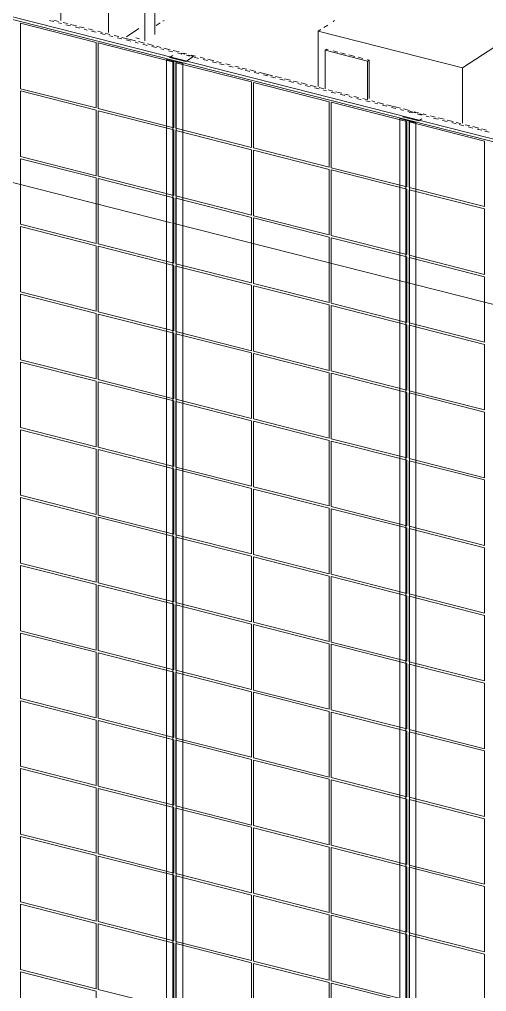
# Paper-space layout '02 Building 3D Model' of a CAD drawing. Header units: millimetres. Extents: x 5 to 415, y 7 to 290.
# Drawn here: x 89.1 to 118.8, y 133.4 to 195.2 of the extents above; entities that cross this region are included whole.
import ezdxf

# ---------------------------------------------------------------- set-up
doc = ezdxf.new("R2010")
doc.units = ezdxf.units.MM
doc.layers.add('MODEL_3D_VIEW', color=7, linetype='Continuous', lineweight=9)

# ---------------------------------------------------------------- blocks, each defined once
blk = doc.blocks.new('SHEET_02_BUILDING_3D')
at = {"layer": 'MODEL_3D_VIEW', "lineweight": 9}
for p, q in [((26.737, 211.131), (139.139, 182.563)), ((138.954, 182.442), (26.744, 210.961)), ((97.707, 194.277), (97.707, 204.685)), ((97.067, 193.861), (97.067, 204.268)), ((94.755, 200.351), (94.755, 194.397)), ((91.726, 195.15), (91.726, 198.379)), ((93.969, 193.765), (89.166, 194.986)), ((89.166, 194.986), (89.166, 190.824)), ((91.289, 195.09), (91.002, 195.163)), ((91.294, 195.18), (91.581, 195.107)), ((91.768, 194.968), (91.576, 195.017)), ((91.869, 195.034), (92.156, 194.961)), ((92.342, 194.822), (92.055, 194.895)), ((92.347, 194.912), (92.73, 194.815)), ((92.916, 194.676), (92.629, 194.749)), ((92.922, 194.766), (93.209, 194.693)), ((97.788, 194.843), (98.037, 195.005)), ((98.203, 195.114), (98.286, 195.168)), ((108.689, 194.874), (108.431, 194.706)), ((109.118, 195.153), (109.032, 195.097)), ((117.244, 192.155), (121.283, 194.784)), ((93.395, 194.555), (93.204, 194.603)), ((93.496, 194.62), (93.783, 194.547)), ((93.97, 194.409), (93.682, 194.482)), ((94.071, 194.474), (94.358, 194.401)), ((94.544, 194.263), (94.257, 194.336)), ((94.549, 194.353), (94.837, 194.28)), ((95.023, 194.141), (94.831, 194.19)), ((95.124, 194.207), (95.411, 194.134)), ((95.597, 193.995), (95.31, 194.068)), ((95.602, 194.085), (96.464, 193.866)), ((95.896, 194.131), (96.687, 194.645)), ((96.499, 194.055), (96.726, 193.998)), ((108.259, 194.594), (108.087, 194.482)), ((108.087, 194.482), (117.244, 192.155)), ((108.087, 194.482), (108.087, 190.956)), ((93.969, 189.603), (93.969, 193.765)), ((98.906, 192.51), (94.103, 193.731)), ((94.103, 193.731), (94.103, 189.569)), ((96.172, 193.849), (95.884, 193.922)), ((96.65, 193.727), (96.459, 193.776)), ((96.656, 193.817), (97.039, 193.72)), ((97.225, 193.581), (96.938, 193.654)), ((97.23, 193.671), (97.613, 193.574)), ((97.799, 193.435), (97.512, 193.508)), ((97.805, 193.525), (98.092, 193.452)), ((98.278, 193.314), (98.087, 193.362)), ((98.283, 193.404), (98.666, 193.306)), ((98.853, 193.168), (98.565, 193.241)), ((98.841, 192.942), (98.639, 192.811)), ((98.639, 192.811), (99.662, 192.551)), ((98.858, 193.258), (99.241, 193.16)), ((99.427, 193.022), (99.14, 193.095)), ((99.598, 193.024), (99.371, 193.082)), ((99.528, 193.087), (99.719, 193.039)), ((99.662, 192.551), (100.167, 192.879)), ((99.906, 192.9), (99.714, 192.949)), ((100.167, 192.879), (99.826, 192.966)), ((100.007, 192.966), (100.294, 192.893)), ((100.48, 192.754), (100.193, 192.827)), ((100.581, 192.82), (100.868, 192.747)), ((108.626, 193.33), (108.525, 193.264)), ((108.525, 193.264), (111.218, 192.579)), ((108.525, 193.264), (108.525, 190.827)), ((108.726, 193.304), (108.626, 193.33)), ((109.324, 193.152), (109.025, 193.228)), ((109.823, 193.025), (109.523, 193.101)), ((110.421, 192.873), (110.022, 192.975)), ((110.92, 192.747), (110.621, 192.823)), ((99.475, 192.429), (98.452, 192.689)), ((98.452, 192.689), (98.452, 72.085)), ((99.063, 192.526), (98.847, 192.581)), ((98.847, 192.581), (98.847, 71.977)), ((98.906, 188.348), (98.906, 192.51)), ((103.844, 191.255), (99.041, 192.476)), ((99.041, 192.476), (99.041, 188.314)), ((99.063, 71.922), (99.063, 192.526)), ((99.475, 71.825), (99.475, 192.429)), ((101.055, 192.608), (100.767, 192.681)), ((101.06, 192.698), (101.443, 192.601)), ((101.629, 192.462), (101.342, 192.535)), ((101.634, 192.552), (101.922, 192.479)), ((102.108, 192.34), (101.821, 192.413)), ((102.209, 192.406), (102.496, 192.333)), ((102.682, 192.194), (102.395, 192.267)), ((102.783, 192.26), (103.07, 192.187)), ((111.218, 192.579), (111.319, 192.645)), ((111.218, 190.142), (111.218, 192.579)), ((111.319, 192.645), (111.219, 192.671)), ((111.319, 190.208), (111.319, 192.645)), ((103.257, 192.048), (102.969, 192.121)), ((103.262, 192.138), (103.549, 192.065)), ((103.735, 191.927), (103.448, 192)), ((103.741, 192.017), (104.124, 191.919)), ((104.31, 191.781), (104.023, 191.854)), ((104.315, 191.871), (105.177, 191.652)), ((104.884, 191.635), (104.597, 191.708)), ((105.363, 191.513), (105.076, 191.586)), ((105.368, 191.603), (105.751, 191.506)), ((117.244, 188.629), (117.244, 192.155)), ((103.844, 187.093), (103.844, 191.255)), ((108.781, 190), (103.979, 191.221)), ((103.979, 191.221), (103.979, 187.059)), ((105.937, 191.367), (105.65, 191.44)), ((105.943, 191.457), (106.326, 191.36)), ((106.512, 191.221), (106.225, 191.294)), ((106.517, 191.311), (106.804, 191.238)), ((106.991, 191.099), (106.799, 191.148)), ((106.996, 191.189), (107.379, 191.092)), ((107.565, 190.953), (107.278, 191.026)), ((107.57, 191.043), (107.953, 190.946)), ((89.166, 190.824), (93.969, 189.603)), ((93.969, 189.458), (89.166, 190.679)), ((89.166, 190.679), (89.166, 186.516)), ((108.14, 190.807), (107.852, 190.88)), ((108.145, 190.897), (108.432, 190.824)), ((108.618, 190.686), (108.427, 190.734)), ((108.719, 190.751), (109.006, 190.678)), ((109.193, 190.54), (108.905, 190.613)), ((109.198, 190.63), (109.581, 190.532)), ((109.767, 190.394), (109.48, 190.467)), ((109.772, 190.484), (110.06, 190.411)), ((110.347, 190.338), (110.634, 190.265)), ((108.781, 185.838), (108.781, 190)), ((113.719, 188.745), (108.916, 189.966)), ((108.916, 189.966), (108.916, 185.804)), ((110.246, 190.272), (110.054, 190.321)), ((110.82, 190.126), (110.533, 190.199)), ((110.921, 190.192), (111.209, 190.119)), ((111.395, 189.98), (111.108, 190.053)), ((111.496, 190.046), (111.687, 189.997)), ((111.874, 189.858), (111.682, 189.907)), ((111.879, 189.948), (112.262, 189.851)), ((112.448, 189.712), (112.161, 189.785)), ((112.453, 189.802), (113.315, 189.583)), ((69.636, 189.703), (98.742, 182.305)), ((93.969, 185.296), (93.969, 189.458)), ((94.103, 189.569), (98.906, 188.348)), ((98.906, 188.203), (94.103, 189.424)), ((94.103, 189.424), (94.103, 185.261)), ((113.022, 189.566), (112.735, 189.639)), ((113.501, 189.445), (113.31, 189.493)), ((113.506, 189.535), (113.889, 189.437)), ((114.076, 189.299), (113.788, 189.372)), ((113.956, 189.375), (113.855, 189.309)), ((114.297, 189.288), (113.956, 189.375)), ((114.177, 189.364), (114.464, 189.291)), ((114.65, 189.153), (114.363, 189.226)), ((114.752, 189.172), (114.525, 189.23)), ((114.751, 189.218), (114.943, 189.17)), ((115.23, 189.097), (115.517, 189.024)), ((114.288, 188.664), (113.265, 188.924)), ((113.265, 188.924), (113.265, 77.711)), ((113.451, 189.046), (114.475, 188.786)), ((113.876, 188.761), (113.66, 188.816)), ((113.66, 188.816), (113.66, 77.504)), ((113.719, 184.583), (113.719, 188.745)), ((118.657, 187.491), (113.854, 188.711)), ((113.854, 188.711), (113.854, 184.549)), ((113.876, 77.449), (113.876, 188.761)), ((114.288, 77.451), (114.288, 188.664)), ((114.475, 188.786), (114.677, 188.917)), ((115.129, 189.031), (114.937, 189.08)), ((115.703, 188.885), (115.416, 188.958)), ((115.708, 188.975), (116.091, 188.878)), ((116.278, 188.739), (115.99, 188.812)), ((116.283, 188.829), (116.666, 188.732)), ((116.852, 188.593), (116.565, 188.666)), ((116.857, 188.683), (117.145, 188.61)), ((117.331, 188.471), (117.044, 188.544)), ((117.432, 188.537), (117.719, 188.464)), ((98.906, 184.041), (98.906, 188.203)), ((99.041, 188.314), (103.844, 187.093)), ((103.844, 186.948), (99.041, 188.169)), ((99.041, 188.169), (99.041, 184.006)), ((117.905, 188.325), (117.618, 188.398)), ((117.911, 188.415), (118.293, 188.318)), ((118.48, 188.179), (118.193, 188.252)), ((118.485, 188.269), (118.772, 188.196)), ((118.958, 188.058), (118.671, 188.131)), ((118.657, 183.328), (118.657, 187.491)), ((103.844, 182.786), (103.844, 186.948)), ((103.979, 187.059), (108.781, 185.838)), ((108.781, 185.693), (103.979, 186.914)), ((103.979, 186.914), (103.979, 182.752)), ((89.166, 186.516), (93.969, 185.296)), ((93.969, 185.151), (89.166, 186.371)), ((89.166, 186.371), (89.166, 182.209)), ((108.781, 181.531), (108.781, 185.693)), ((108.916, 185.804), (113.719, 184.583)), ((113.719, 184.438), (108.916, 185.659)), ((108.916, 185.659), (108.916, 181.497)), ((93.969, 180.988), (93.969, 185.151)), ((94.103, 185.261), (98.906, 184.041)), ((98.906, 183.896), (94.103, 185.116)), ((94.103, 185.116), (94.103, 180.954)), ((113.719, 180.276), (113.719, 184.438)), ((113.854, 184.549), (118.657, 183.328)), ((118.657, 183.183), (113.854, 184.404)), ((113.854, 184.404), (113.854, 180.242)), ((98.906, 179.733), (98.906, 183.896)), ((99.041, 184.006), (103.844, 182.786)), ((103.844, 182.641), (99.041, 183.861)), ((99.041, 183.861), (99.041, 179.699)), ((118.657, 179.021), (118.657, 183.183)), ((103.844, 178.478), (103.844, 182.641)), ((103.979, 182.752), (108.781, 181.531)), ((108.781, 181.386), (103.979, 182.606)), ((103.979, 182.606), (103.979, 178.444)), ((89.166, 182.209), (93.969, 180.988)), ((93.969, 180.843), (89.166, 182.064)), ((89.166, 182.064), (89.166, 177.902)), ((98.934, 182.256), (142.88, 171.087)), ((108.781, 177.224), (108.781, 181.386)), ((108.916, 181.497), (113.719, 180.276)), ((113.719, 180.131), (108.916, 181.352)), ((108.916, 181.352), (108.916, 177.189)), ((93.969, 176.681), (93.969, 180.843)), ((94.103, 180.954), (98.906, 179.733)), ((98.906, 179.588), (94.103, 180.809)), ((94.103, 180.809), (94.103, 176.647)), ((113.719, 175.969), (113.719, 180.131)), ((113.854, 180.242), (118.657, 179.021)), ((118.657, 178.876), (113.854, 180.097)), ((113.854, 180.097), (113.854, 175.934)), ((98.906, 175.426), (98.906, 179.588)), ((99.041, 179.699), (103.844, 178.478)), ((103.844, 178.333), (99.041, 179.554)), ((99.041, 179.554), (99.041, 175.392)), ((118.657, 174.714), (118.657, 178.876)), ((103.844, 174.171), (103.844, 178.333)), ((103.979, 178.444), (108.781, 177.224)), ((108.781, 177.078), (103.979, 178.299)), ((103.979, 178.299), (103.979, 174.137)), ((89.166, 177.902), (93.969, 176.681)), ((93.969, 176.536), (89.166, 177.757)), ((89.166, 177.757), (89.166, 173.594)), ((108.781, 172.916), (108.781, 177.078)), ((108.916, 177.189), (113.719, 175.969)), ((113.719, 175.824), (108.916, 177.044)), ((108.916, 177.044), (108.916, 172.882)), ((93.969, 172.374), (93.969, 176.536)), ((94.103, 176.647), (98.906, 175.426)), ((98.906, 175.281), (94.103, 176.502)), ((94.103, 176.502), (94.103, 172.34)), ((113.719, 171.661), (113.719, 175.824)), ((113.854, 175.934), (118.657, 174.714)), ((118.657, 174.569), (113.854, 175.789)), ((113.854, 175.789), (113.854, 171.627)), ((98.906, 171.119), (98.906, 175.281)), ((99.041, 175.392), (103.844, 174.171)), ((103.844, 174.026), (99.041, 175.247)), ((99.041, 175.247), (99.041, 171.085)), ((118.657, 170.406), (118.657, 174.569)), ((103.844, 169.864), (103.844, 174.026)), ((103.979, 174.137), (108.781, 172.916)), ((108.781, 172.771), (103.979, 173.992)), ((103.979, 173.992), (103.979, 169.83)), ((89.166, 173.594), (93.969, 172.374)), ((93.969, 172.229), (89.166, 173.449)), ((89.166, 173.449), (89.166, 169.287)), ((108.781, 168.609), (108.781, 172.771)), ((108.916, 172.882), (113.719, 171.661)), ((113.719, 171.516), (108.916, 172.737)), ((108.916, 172.737), (108.916, 168.575)), ((93.969, 168.066), (93.969, 172.229)), ((94.103, 172.34), (98.906, 171.119)), ((98.906, 170.974), (94.103, 172.194)), ((94.103, 172.194), (94.103, 168.032)), ((113.719, 167.354), (113.719, 171.516)), ((113.854, 171.627), (118.657, 170.406)), ((118.657, 170.261), (113.854, 171.482)), ((113.854, 171.482), (113.854, 167.32)), ((98.906, 166.812), (98.906, 170.974)), ((99.041, 171.085), (103.844, 169.864)), ((103.844, 169.719), (99.041, 170.94)), ((99.041, 170.94), (99.041, 166.777)), ((118.657, 166.099), (118.657, 170.261)), ((103.844, 165.557), (103.844, 169.719)), ((103.979, 169.83), (108.781, 168.609)), ((108.781, 168.464), (103.979, 169.685)), ((103.979, 169.685), (103.979, 165.522)), ((89.166, 169.287), (93.969, 168.066)), ((93.969, 167.921), (89.166, 169.142)), ((89.166, 169.142), (89.166, 164.98)), ((108.781, 164.302), (108.781, 168.464)), ((108.916, 168.575), (113.719, 167.354)), ((113.719, 167.209), (108.916, 168.43)), ((108.916, 168.43), (108.916, 164.267)), ((93.969, 163.759), (93.969, 167.921)), ((94.103, 168.032), (98.906, 166.812)), ((98.906, 166.666), (94.103, 167.887)), ((94.103, 167.887), (94.103, 163.725)), ((113.719, 163.047), (113.719, 167.209)), ((113.854, 167.32), (118.657, 166.099)), ((118.657, 165.954), (113.854, 167.175)), ((113.854, 167.175), (113.854, 163.013)), ((98.906, 162.504), (98.906, 166.666)), ((99.041, 166.777), (103.844, 165.557)), ((103.844, 165.412), (99.041, 166.632)), ((99.041, 166.632), (99.041, 162.47)), ((118.657, 161.792), (118.657, 165.954)), ((103.844, 161.249), (103.844, 165.412)), ((103.979, 165.522), (108.781, 164.302)), ((108.781, 164.157), (103.979, 165.377)), ((103.979, 165.377), (103.979, 161.215)), ((89.166, 164.98), (93.969, 163.759)), ((93.969, 163.614), (89.166, 164.835)), ((89.166, 164.835), (89.166, 160.673)), ((108.781, 159.994), (108.781, 164.157)), ((108.916, 164.267), (113.719, 163.047)), ((113.719, 162.902), (108.916, 164.122)), ((108.916, 164.122), (108.916, 159.96)), ((93.969, 159.452), (93.969, 163.614)), ((94.103, 163.725), (98.906, 162.504)), ((98.906, 162.359), (94.103, 163.58)), ((94.103, 163.58), (94.103, 159.418)), ((113.719, 158.739), (113.719, 162.902)), ((113.854, 163.013), (118.657, 161.792)), ((118.657, 161.647), (113.854, 162.867)), ((113.854, 162.867), (113.854, 158.705)), ((98.906, 158.197), (98.906, 162.359)), ((99.041, 162.47), (103.844, 161.249)), ((103.844, 161.104), (99.041, 162.325)), ((99.041, 162.325), (99.041, 158.163)), ((118.657, 157.485), (118.657, 161.647)), ((89.166, 160.673), (93.969, 159.452)), ((103.844, 156.942), (103.844, 161.104)), ((103.979, 161.215), (108.781, 159.994)), ((108.781, 159.849), (103.979, 161.07)), ((103.979, 161.07), (103.979, 156.908)), ((93.969, 159.307), (89.166, 160.527)), ((89.166, 160.527), (89.166, 156.365)), ((108.781, 155.687), (108.781, 159.849)), ((108.916, 159.96), (113.719, 158.739)), ((113.719, 158.594), (108.916, 159.815)), ((108.916, 159.815), (108.916, 155.653)), ((93.969, 155.145), (93.969, 159.307)), ((94.103, 159.418), (98.906, 158.197)), ((98.906, 158.052), (94.103, 159.273)), ((94.103, 159.273), (94.103, 155.11)), ((113.719, 154.432), (113.719, 158.594)), ((113.854, 158.705), (118.657, 157.485)), ((118.657, 157.339), (113.854, 158.56)), ((113.854, 158.56), (113.854, 154.398)), ((98.906, 153.89), (98.906, 158.052)), ((99.041, 158.163), (103.844, 156.942)), ((103.844, 156.797), (99.041, 158.018)), ((99.041, 158.018), (99.041, 153.855)), ((118.657, 153.177), (118.657, 157.339)), ((89.166, 156.365), (93.969, 155.145)), ((103.844, 152.635), (103.844, 156.797)), ((103.979, 156.908), (108.781, 155.687)), ((108.781, 155.542), (103.979, 156.763)), ((103.979, 156.763), (103.979, 152.6)), ((93.969, 154.999), (89.166, 156.22)), ((89.166, 156.22), (89.166, 152.058)), ((94.103, 155.11), (98.906, 153.89)), ((108.781, 151.38), (108.781, 155.542)), ((108.916, 155.653), (113.719, 154.432)), ((113.719, 154.287), (108.916, 155.508)), ((108.916, 155.508), (108.916, 151.346)), ((93.969, 150.837), (93.969, 154.999)), ((98.906, 153.745), (94.103, 154.965)), ((94.103, 154.965), (94.103, 150.803)), ((113.719, 150.125), (113.719, 154.287)), ((113.854, 154.398), (118.657, 153.177)), ((118.657, 153.032), (113.854, 154.253)), ((113.854, 154.253), (113.854, 150.091)), ((98.906, 149.582), (98.906, 153.745)), ((99.041, 153.855), (103.844, 152.635)), ((103.844, 152.49), (99.041, 153.71)), ((99.041, 153.71), (99.041, 149.548)), ((118.657, 148.87), (118.657, 153.032)), ((89.166, 152.058), (93.969, 150.837)), ((103.844, 148.327), (103.844, 152.49)), ((103.979, 152.6), (108.781, 151.38)), ((108.781, 151.235), (103.979, 152.455)), ((103.979, 152.455), (103.979, 148.293)), ((93.969, 150.692), (89.166, 151.913)), ((89.166, 151.913), (89.166, 147.751)), ((94.103, 150.803), (98.906, 149.582)), ((108.781, 147.072), (108.781, 151.235)), ((108.916, 151.346), (113.719, 150.125)), ((113.719, 149.98), (108.916, 151.2)), ((108.916, 151.2), (108.916, 147.038)), ((93.969, 146.53), (93.969, 150.692)), ((98.906, 149.437), (94.103, 150.658)), ((94.103, 150.658), (94.103, 146.496)), ((99.041, 149.548), (103.844, 148.327)), ((113.719, 145.818), (113.719, 149.98)), ((113.854, 150.091), (118.657, 148.87)), ((118.657, 148.725), (113.854, 149.946)), ((113.854, 149.946), (113.854, 145.783)), ((98.906, 145.275), (98.906, 149.437)), ((103.844, 148.182), (99.041, 149.403)), ((99.041, 149.403), (99.041, 145.241)), ((118.657, 144.563), (118.657, 148.725)), ((89.166, 147.751), (93.969, 146.53)), ((103.844, 144.02), (103.844, 148.182)), ((103.979, 148.293), (108.781, 147.072)), ((108.781, 146.927), (103.979, 148.148)), ((103.979, 148.148), (103.979, 143.986)), ((93.969, 146.385), (89.166, 147.606)), ((89.166, 147.606), (89.166, 143.443)), ((94.103, 146.496), (98.906, 145.275)), ((108.781, 142.765), (108.781, 146.927)), ((108.916, 147.038), (113.719, 145.818)), ((113.719, 145.672), (108.916, 146.893)), ((108.916, 146.893), (108.916, 142.731)), ((93.969, 142.223), (93.969, 146.385)), ((98.906, 145.13), (94.103, 146.351)), ((94.103, 146.351), (94.103, 142.188)), ((99.041, 145.241), (103.844, 144.02)), ((113.719, 141.51), (113.719, 145.672)), ((113.854, 145.783), (118.657, 144.563)), ((118.657, 144.418), (113.854, 145.638)), ((113.854, 145.638), (113.854, 141.476)), ((98.906, 140.968), (98.906, 145.13)), ((103.844, 143.875), (99.041, 145.096)), ((99.041, 145.096), (99.041, 140.933)), ((103.979, 143.986), (108.781, 142.765)), ((118.657, 140.255), (118.657, 144.418)), ((89.166, 143.443), (93.969, 142.223)), ((103.844, 139.713), (103.844, 143.875)), ((108.781, 142.62), (103.979, 143.841)), ((103.979, 143.841), (103.979, 139.679)), ((93.969, 142.078), (89.166, 143.298)), ((89.166, 143.298), (89.166, 139.136)), ((94.103, 142.188), (98.906, 140.968)), ((108.781, 138.458), (108.781, 142.62)), ((108.916, 142.731), (113.719, 141.51)), ((113.719, 141.365), (108.916, 142.586)), ((108.916, 142.586), (108.916, 138.424)), ((93.969, 137.915), (93.969, 142.078)), ((98.906, 140.823), (94.103, 142.043)), ((94.103, 142.043), (94.103, 137.881)), ((99.041, 140.933), (103.844, 139.713)), ((113.719, 137.203), (113.719, 141.365)), ((113.854, 141.476), (118.657, 140.255)), ((118.657, 140.11), (113.854, 141.331)), ((113.854, 141.331), (113.854, 137.169)), ((98.906, 136.66), (98.906, 140.823)), ((103.844, 139.568), (99.041, 140.788)), ((99.041, 140.788), (99.041, 136.626)), ((103.979, 139.679), (108.781, 138.458)), ((118.657, 135.948), (118.657, 140.11)), ((89.166, 139.136), (93.969, 137.915)), ((103.844, 135.405), (103.844, 139.568)), ((108.781, 138.313), (103.979, 139.533)), ((103.979, 139.533), (103.979, 135.371)), ((93.969, 137.77), (89.166, 138.991)), ((89.166, 138.991), (89.166, 134.829)), ((108.916, 138.424), (113.719, 137.203)), ((94.103, 137.881), (98.906, 136.66)), ((108.781, 134.151), (108.781, 138.313)), ((113.719, 137.058), (108.916, 138.279)), ((108.916, 138.279), (108.916, 134.116)), ((93.969, 133.608), (93.969, 137.77)), ((98.906, 136.515), (94.103, 137.736)), ((94.103, 137.736), (94.103, 133.574)), ((99.041, 136.626), (103.844, 135.405)), ((113.719, 132.896), (113.719, 137.058)), ((113.854, 137.169), (118.657, 135.948)), ((118.657, 135.803), (113.854, 137.024)), ((113.854, 137.024), (113.854, 132.861)), ((98.906, 132.353), (98.906, 136.515)), ((103.844, 135.26), (99.041, 136.481)), ((99.041, 136.481), (99.041, 132.319)), ((103.979, 135.371), (108.781, 134.151)), ((118.657, 131.641), (118.657, 135.803)), ((89.166, 134.829), (93.969, 133.608)), ((103.844, 131.098), (103.844, 135.26)), ((108.781, 134.005), (103.979, 135.226)), ((103.979, 135.226), (103.979, 131.064)), ((93.969, 133.463), (89.166, 134.684)), ((89.166, 134.684), (89.166, 130.521)), ((108.916, 134.116), (113.719, 132.896)), ((94.103, 133.574), (98.906, 132.353)), ((108.781, 129.843), (108.781, 134.005)), ((113.719, 132.751), (108.916, 133.971)), ((108.916, 133.971), (108.916, 129.809)), ((93.969, 129.301), (93.969, 133.463))]:
    blk.add_line(p, q, dxfattribs=at)

psp = doc.layouts.new('02 Building 3D Model')

# ---------------------------------------------------------------- block references
psp.add_blockref('SHEET_02_BUILDING_3D', (0, 0))

doc.saveas('drawing.dxf')
